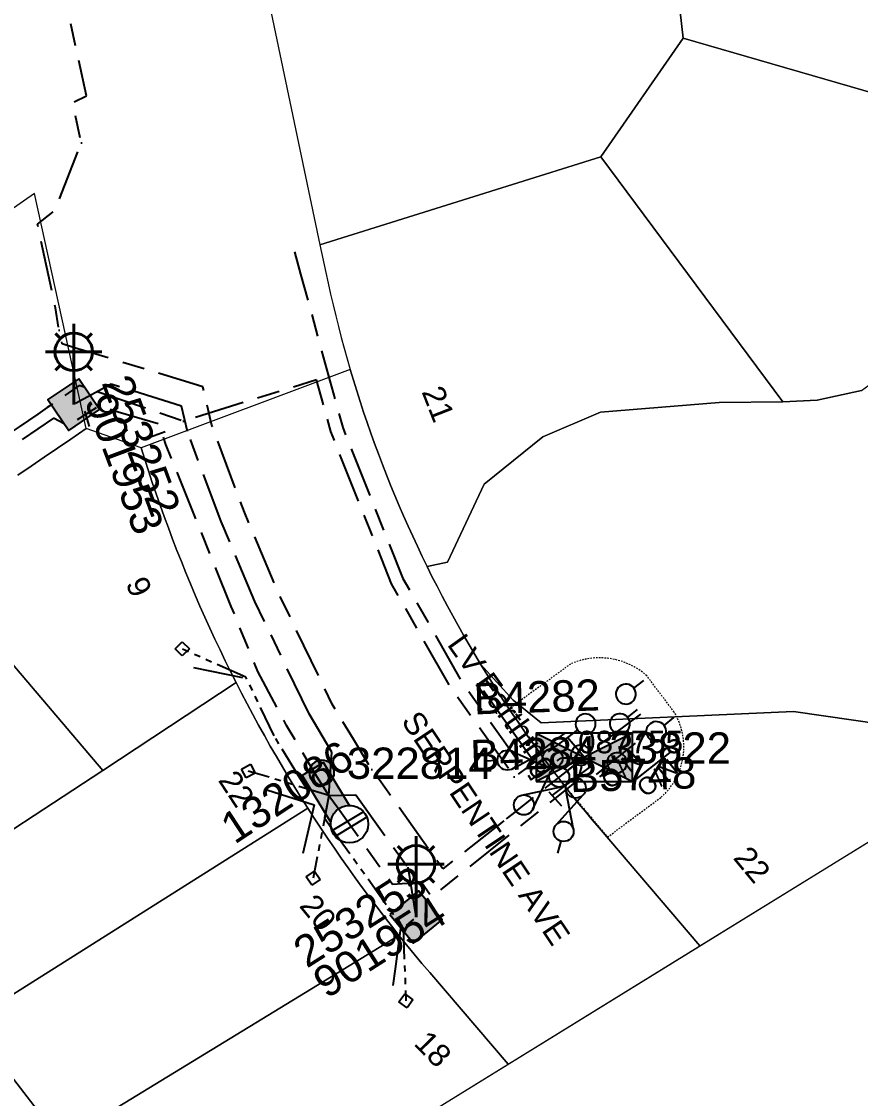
# Model space of a CAD drawing. Header units: metres. Extents: x 308667 to 309873, y 6270550 to 6271594.
# Drawn here: x 309557 to 309624, y 6271389.1 to 6271475.1 of the extents above; entities that cross this region are included whole.
import ezdxf
from ezdxf.enums import TextEntityAlignment as Align

# ---------------------------------------------------------------- set-up
doc = ezdxf.new("R2010")
doc.units = ezdxf.units.M
for name, pattern in [('Cable Exist UG', [8.2, 4, -1.2, 1.8, -1.2]), ('DASHED', [0.75, 0.5, -0.25]), ('HIDDEN2', [0.1875, 0.125, -0.0625]), ('PHANTOMX2', [5, 2.5, -0.5, 0.5, -0.5, 0.5, -0.5])]:
    doc.linetypes.add(name, pattern=pattern)
doc.layers.get('0').update_dxf_attribs({"color": 6})
for name, color, linetype, lineweight in [('Cadastre Land Parcels_SP_EXT', 96, 'Continuous', 15), ('Cadastre Other Property_SP_EXT', 96, 'DASHED', 15), ('Cadastre Roads_SP_EXT', 54, 'Continuous', 15), ('Mains_HV_EXT', 11, 'Continuous', 25), ('Mains_LV_EXT', 161, 'Continuous', 25), ('Mains_LV_SL_EXT', 141, 'Continuous', 25)]:
    doc.layers.add(name, color=color, linetype=linetype, lineweight=lineweight)
for name, color, linetype in [('Equip_HV_EXT', 7, 'Continuous'), ('Equip_LV_EXT', 7, 'Continuous'), ('Equip_SP_SL_EXT', 7, 'Continuous'), ('Services_SP_EXT', 42, 'PHANTOMX2'), ('Sub_SP_EXT', 7, 'Continuous'), ('SupportsOH_SP_TR_HV_LV_SL_EXT', 7, 'Continuous'), ('SupportsUG_SP_LV_EXT', 7, 'Continuous'), ('SupportsUG_SP_LV_SL_EXT', 7, 'Continuous'), ('Trench_SP_EXT', 7, 'Continuous')]:
    doc.layers.add(name, color=color, linetype=linetype)
doc.styles.add('COLUMN_LABEL', font='arial.ttf')
doc.styles.add('iecARIAL', font='arial.ttf', dxfattribs={"height": 2})
doc.styles.add('POLE_LABEL', font='arial.ttf', dxfattribs={"height": 2})
doc.styles.get("Standard").update_dxf_attribs({"font": 'arial.ttf'})
doc.styles.add('SWITCH_LABEL', font='arial.ttf', dxfattribs={"height": 2.5})
doc.linetypes.add('Cable E UG', pattern='A,6,-0.5,["E",Standard,S=1.7,R=0,X=0.5,Y=-1],-2.9', length=9.4)

# ---------------------------------------------------------------- blocks, each defined once
blk = doc.blocks.new('SUB_PADMOUNT_EXT')
for points in [[(0, 0), (-3.84, 1.92), (-3.84, -1.92)], [(0, 0), (3.84, 1.92), (3.84, -1.92)]]:
    blk.add_hatch(color=256).paths.add_polyline_path(points)
for p, q in [((3.84, 1.92), (-3.84, -1.92)), ((-3.84, 1.92), (3.84, -1.92))]:
    blk.add_line(p, q)
blk.add_lwpolyline([(-3.84, -1.92), (3.84, -1.92), (3.84, 1.92), (-3.84, 1.92)], close=True)
for tag, height, flags, p in [('ASSET_NUM', 2.5, 8, (2, 2)), ('STREET_CODE', 0.2, 9, (1.5, 0)), ('OPERATING_VOLTAGE', 0.2, 9, (1.5, -0.6)), ('ORIENTATION', 0.2, 9, (1.5, -0.8)), ('CONSTRUCTED_VOLTAGE', 0.2, 9, (1.5, -0.2)), ('NO_PHASES', 0.2, 9, (1.5, -0.4)), ('OWNED_BY', 0.2, 9, (1.5, -1)), ('OPERATED_BY', 0.2, 9, (1.5, -1.2)), ('SECONDARY_VOLTAGE', 0.2, 9, (1.5, -1.6)), ('STATE', 0.2, 9, (1.5, -1.8)), ('MAINTAINED_BY', 0.2, 9, (1.5, -1.4)), ('SUBSTATION_TYPE', 0.2, 9, (1.5, -2.2)), ('USAGE', 0.2, 9, (1.5, -2.4)), ('PARENT', 0.2, 9, (1.5, -2)), ('LEGEND', 0.2, 9, (1.5, -2.6)), ('STREETNAME', 0.2, 9, (1.5, -3)), ('SUBURB', 0.2, 9, (1.5, -3.2)), ('LOCATION', 0.2, 9, (1.5, -2.8)), ('NOTES', 0.2, 9, (1.5, -3.4)), ('Z', 0.2, 1, (1.5, -3.6))]:
    blk.add_attdef(tag, text='', height=height, dxfattribs=dict(flags=flags)).set_placement(p, align=Align.MIDDLE_LEFT)
blk = doc.blocks.new('COLUMN_EXT')
blk.add_hatch(color=256).paths.add_polyline_path([(-1.485, 1.485), (-1.485, -1.485), (1.485, -1.485), (1.485, 1.485)])
blk.add_lwpolyline([(-1.485, -1.485), (1.485, -1.485), (1.485, 1.485), (-1.485, 1.485)], close=True)
for tag, height, style, flags, p in [('ASSET_NUM', 2.5, 'COLUMN_LABEL', 8, (2, 2)), ('STRUCTURE_PLANT_NUMBER', 0.2, 'POLE_LABEL', 9, (1.813, 0.031)), ('STREET_CODE', 0.2, 'COLUMN_LABEL', 9, (1.813, -0.2))]:
    blk.add_attdef(tag, text='', height=height, dxfattribs=dict(style=style, flags=flags)).set_placement(p, align=Align.MIDDLE_LEFT)
at = {"flags": 9}
for tag, p in [('OWNED_BY', (1.813, -0.6)), ('STATE', (1.813, -0.8)), ('COLUMN_TYPE', (1.813, -0.4)), ('STREETNAME', (1.813, -1.6)), ('SUBURB', (1.813, -1.8)), ('USAGE', (1.813, -1)), ('LEGEND', (1.813, -1.2)), ('LOCATION', (1.813, -1.4)), ('NOTES', (1.813, -2))]:
    blk.add_attdef(tag, text='', height=0.2, dxfattribs=at).set_placement(p, align=Align.MIDDLE_LEFT)
at = {"flags": 1}
blk.add_attdef('Z', (1.813, -2.351), '', height=0.2, dxfattribs=at)
blk = doc.blocks.new('PILLAR_EXT')
blk.add_hatch(color=256).paths.add_polyline_path([(-2.475, 0.99), (-2.475, -0.99), (2.475, -0.99), (2.475, 0.99)])
blk.add_lwpolyline([(-2.475, -0.99), (2.475, -0.99), (2.475, 0.99), (-2.475, 0.99)], close=True)
at = {"style": 'iecARIAL', "flags": 8}
blk.add_attdef('ASSET_NUM', (1.5, 3.5), '', height=2.5, dxfattribs=at)
for tag, p, flags in [('OWNED_BY', (0, -0.2), 9), ('STATE', (0, -0.4), 9), ('SUPPORT_TYPE', (0, -0.6), 9), ('USAGE', (0, -0.8), 9), ('LEGEND', (0, -1), 9), ('STREETNAME', (0, -1.8), 9), ('LOCATION', (0, -1.2), 9), ('NOTES', (0, -1.4), 9), ('PARENT', (0, -1.6), 9), ('SUBURB', (0, -2), 1)]:
    blk.add_attdef(tag, p, '', height=0.2, dxfattribs=dict(flags=flags))
blk = doc.blocks.new('SL_LANTERN_EXT')
at = {"lineweight": 40}
for p, q in [((0, 1.968), (0, 6.468)), ((-1.459, 5.676), (-1.061, 5.278)), ((1.458, 5.676), (1.06, 5.278)), ((-2.25, 4.218), (2.25, 4.218)), ((-1.459, 2.759), (-1.061, 3.157)), ((0, 0), (0, 2.721)), ((1.458, 2.759), (1.06, 3.157))]:
    blk.add_line(p, q, dxfattribs=at)
blk.add_circle((0, 4.218), 1.5, dxfattribs=at)
at = {"style": 'iecARIAL', "flags": 8}
blk.add_attdef('ASSET_NUM', (1.5, 1.5), '', height=2.5, dxfattribs=at)
for tag, p, height, flags in [('CONSTRUCTED_VOLTAGE', (0.981, -0.653), 0.2, 9), ('CONTROL_TYPE', (0.981, -0.853), 0.2, 9), ('LANTERN_PURPOSE', (0.981, -1.053), 0.2, 9), ('LNUMBER', (2.181, -3.253), 2.5, 8), ('OPERATING_VOLTAGE', (0.981, -1.653), 0.2, 9), ('ORIENTATION', (0.981, -1.853), 0.2, 9), ('LANTERN_TYPE', (0.981, -1.253), 0.2, 9), ('NO_PHASES', (0.981, -1.453), 0.2, 9), ('OWNED_BY', (0.981, -2.053), 0.2, 9), ('STATE', (0.981, -2.253), 0.2, 9), ('CEXIST', (0.981, -2.653), 0.2, 9), ('USAGE', (0.981, -2.453), 0.2, 9), ('CNEW', (0.981, -2.853), 0.2, 9), ('CNUMBER', (0.981, -3.053), 0.2, 9), ('CREMOVE', (0.981, -3.253), 0.2, 9), ('CREPLACE', (0.981, -3.453), 0.2, 9), ('LKINGHEIGHT', (0.981, -3.653), 0.2, 9), ('LBRACKET', (0.981, -3.853), 0.2, 9), ('LBRACKETVOCAB', (0.981, -4.053), 0.2, 9), ('LCATEGORY', (0.981, -4.253), 0.2, 9), ('LCHARGE1', (0.981, -4.453), 0.2, 9), ('LCHARGE1PERCENT', (0.981, -4.653), 0.2, 9), ('LCHARGE2', (0.981, -4.853), 0.2, 9), ('LCHARGE2PERCENT', (0.981, -5.053), 0.2, 9), ('LCHARGE3', (0.981, -5.253), 0.2, 9), ('LCHARGE3PERCENT', (0.981, -5.453), 0.2, 9), ('LEXIST', (0.981, -5.653), 0.2, 9), ('LLAMP', (0.981, -5.853), 0.2, 9), ('LLAMPVOCAB', (0.981, -6.053), 0.2, 9), ('LMAST', (0.981, -6.253), 0.2, 9), ('LMASTVOCAB', (0.981, -6.453), 0.2, 9), ('LNEW', (0.981, -6.653), 0.2, 9), ('LANTNUMBER', (0.981, -6.853), 0.2, 9), ('LOUTREACH', (0.981, -7.253), 0.2, 9), ('LOUTREACHVOCAB', (0.981, -7.453), 0.2, 9), ('LRATECODE', (0.981, -7.653), 0.2, 9), ('LREMOVE', (0.981, -7.853), 0.2, 9), ('LREPLACE', (0.981, -8.053), 0.2, 9), ('LTYPE', (0.981, -8.253), 0.2, 9), ('LTYPEVOCAB', (0.981, -8.453), 0.2, 9), ('LEGEND', (0.981, -8.653), 0.2, 9), ('STREETNAME', (0.981, -9.253), 0.2, 9), ('SUBURB', (0.981, -9.453), 0.2, 1), ('LOCATION', (0.981, -8.853), 0.2, 9), ('NOTES', (0.981, -9.053), 0.2, 9)]:
    blk.add_attdef(tag, p, '', height=height, dxfattribs=dict(flags=flags))
blk = doc.blocks.new('CCP_EXT')
at = {"flags": 9}
for tag, p in [('STATE', (0, -1.8)), ('USAGE', (0, -1.2)), ('LEGEND', (0, -1.4)), ('LIFE_SUPPORT', (0, -1.6)), ('NOTES', (0, -2))]:
    blk.add_attdef(tag, text='', height=0.2, dxfattribs=at).set_placement(p, align=Align.MIDDLE_LEFT)
blk.add_wipeout([(0, 0.566), (0.566, 0), (0, -0.566), (-0.566, 0)])
blk.add_lwpolyline([(-0.566, 0), (0, 0.566), (0.566, 0), (0, -0.566), (-0.566, 0)])
at = {"flags": 1}
blk.add_attdef('Z', (0, 0), '', height=0.2, dxfattribs=at)
at = {"flags": 9}
for tag, p in [('CCP_TYPE', (0, 0)), ('OPERATING_VOLTAGE', (0, -0.6)), ('ORIENTATION', (0, -0.8)), ('CONSTRUCTED_VOLTAGE', (0, -0.2)), ('NO_PHASES', (0, -0.4)), ('OWNED_BY', (0, -1))]:
    blk.add_attdef(tag, text='', height=0.2, dxfattribs=at).set_placement(p, align=Align.MIDDLE_LEFT)
blk = doc.blocks.new('POLE_EXT')
blk.add_hatch(color=256).paths.add_polyline_path([(-1, 0, 1), (1, 0, 1)])
blk.add_lwpolyline([(-1, 0, 1), (1, 0, 1)], format="xyb", close=True)
at = {"flags": 8}
blk.add_attdef('pNumber', text='', height=2, dxfattribs=at).set_placement((3, 2.5), align=Align.MIDDLE_CENTER)
at = {"style": 'POLE_LABEL', "flags": 9}
for tag, p in [('STRUCTURE_PLANT_NUMBER', (1.355, 0.028)), ('STREET_CODE', (1.355, -0.2))]:
    blk.add_attdef(tag, text='', height=0.2, dxfattribs=at).set_placement(p, align=Align.MIDDLE_LEFT)
at = {"flags": 9}
for tag, p in [('OWNED_BY', (1.355, -0.4)), ('SPECIAL_USE', (1.355, -0.8)), ('PARENT', (1.355, -0.6)), ('cLV', (1.355, -1.4)), ('STATE', (1.355, -1)), ('hDepth', (1.355, -1.6)), ('hDia', (1.355, -1.8)), ('USAGE', (1.355, -1.2)), ('cHV', (1.355, -2)), ('LBRACKET', (1.355, -2.2)), ('LExisting', (1.355, -2.4)), ('LANTNUMBER', (1.355, -2.6)), ('cLinedev', (1.355, -3.4)), ('LOther', (1.355, -2.8)), ('LRemove', (1.355, -3)), ('LEGEND', (1.355, -3.2)), ('pExisting', (1.355, -3.8)), ('pFooting', (1.355, -4.4)), ('LOCATION', (1.355, -3.6)), ('PFNUMBER', (1.355, -4)), ('NEWPFNUMBER', (1.355, -4.2)), ('pNew', (1.355, -4.6)), ('pRelocate', (1.355, -5)), ('pRemove', (1.355, -5.2)), ('cspan', (1.355, -6)), ('pReplace', (1.355, -5.4)), ('pStay', (1.355, -5.6)), ('pType', (1.355, -5.8)), ('STREETNAME', (1.355, -6.2)), ('SUBURB', (1.355, -6.4)), ('NOTES', (1.355, -6.6)), ('MAINTAINED_BY', (1.355, -6.814)), ('OPERATED_BY', (1.355, -7.014))]:
    blk.add_attdef(tag, text='', height=0.2, dxfattribs=at).set_placement(p, align=Align.MIDDLE_LEFT)
at = {"flags": 1}
blk.add_attdef('Z', (1.355, -7.328), '', height=0.2, dxfattribs=at)
blk = doc.blocks.new('LV_UG_DFUSE_CLOSED_EXT')
for points in [[(1, 0), (0, 0)], [(5.04, 0.726), (2.156, -0.717)], [(5.049, -0.707), (2.156, 0.717)], [(6.2, 0.013), (7.2, 0.013)]]:
    blk.add_lwpolyline(points)
for centre in [(1.8, 0), (5.4, 0.011)]:
    blk.add_circle(centre, 0.8)
at = {"flags": 9}
for tag, p in [('ACTUAL_STATUS', (0, 0)), ('OPERATING_VOLTAGE', (0, -0.6)), ('ORIENTATION', (0, -0.8)), ('CONSTRUCTED_VOLTAGE', (0, -0.2)), ('NO_PHASES', (0, -0.4)), ('STATE', (0, -1)), ('SWITCH_TYPE', (0, -1.2)), ('USAGE', (0, -1.4)), ('NOTES', (0, -1.6))]:
    blk.add_attdef(tag, text='', height=0.2, dxfattribs=at).set_placement(p, align=Align.MIDDLE_LEFT)
at = {"flags": 1}
blk.add_attdef('Z', (0, 0), '', height=0.2, dxfattribs=at)
blk = doc.blocks.new('LV_UG_LINKS_CLOSED_EXT')
blk.add_wipeout([(-1.056, 1.057), (-1.18, 0.916), (-1.286, 0.761), (-1.371, 0.594), (-1.435, 0.417), (-1.476, 0.234), (-1.493, 0.047), (-1.487, -0.14), (-1.458, -0.326), (-1.406, -0.506), (-1.331, -0.678), (-1.236, -0.839), (-1.121, -0.988), (-0.988, -1.12), (-0.84, -1.235), (-0.679, -1.331), (-0.506, -1.406), (-0.326, -1.458), (-0.141, -1.487), (0.047, -1.493), (0.233, -1.476), (0.416, -1.435), (0.593, -1.371), (0.76, -1.286), (0.915, -1.181), (1.056, -1.057), (1.18, -0.916), (1.286, -0.761), (1.371, -0.594), (1.435, -0.417), (1.476, -0.234), (1.493, -0.047), (1.487, 0.14), (1.458, 0.326), (1.406, 0.506), (1.331, 0.678), (1.236, 0.839), (1.121, 0.988), (0.988, 1.12), (0.84, 1.235), (0.679, 1.331), (0.506, 1.406), (0.326, 1.458), (0.141, 1.487), (-0.047, 1.493), (-0.233, 1.476), (-0.416, 1.435), (-0.593, 1.371), (-0.76, 1.286), (-0.915, 1.181)])
for p, q in [((-0.25, -1.479), (-0.25, 1.479)), ((0.25, -1.479), (0.25, 1.479))]:
    blk.add_line(p, q)
blk.add_circle((0, 0), 1.5)
at = {"flags": 9}
for tag, p in [('ACTUAL_STATUS', (0, 0)), ('OPERATING_VOLTAGE', (0, -0.6)), ('ORIENTATION', (0, -0.8)), ('CONSTRUCTED_VOLTAGE', (0, -0.2)), ('NO_PHASES', (0, -0.4)), ('STATE', (0, -1)), ('SWITCH_TYPE', (0, -1.2)), ('USAGE', (0, -1.4)), ('NOTES', (0, -1.6))]:
    blk.add_attdef(tag, text='', height=0.2, dxfattribs=at).set_placement(p, align=Align.MIDDLE_LEFT)
at = {"flags": 1}
blk.add_attdef('Z', (0, 0), '', height=0.2, dxfattribs=at)
blk = doc.blocks.new('SWG_HOLEC_SU_EXT')
blk.add_line((1.8, -2), (5.8, -2))
for points in [[(1, 0), (0, 0)], [(6.6, 0), (7.6, 0)]]:
    blk.add_lwpolyline(points)
for points in [[(1.8, -0.8, 1), (1.8, 0.8, 1)], [(5.8, -0.8, 1), (5.8, 0.8, 1)]]:
    blk.add_lwpolyline(points, format="xyb", close=True)
at = {"style": 'SWITCH_LABEL', "flags": 8}
blk.add_attdef('ASSET_NUM', text='', height=2.5, rotation=179.95437, dxfattribs=at).set_placement((-2.4, 0), align=Align.MIDDLE_LEFT)
at = {"flags": 1}
blk.add_attdef('Z', (0, 0), '', height=0.2, dxfattribs=at)
at = {"flags": 9}
for tag, p in [('ACTUAL_STATUS', (0, -0.4)), ('CONSTRUCTED_VOLTAGE', (0, -0.6)), ('NO_PHASES', (0, -0.8)), ('OPERATING_VOLTAGE', (0, -1)), ('ORIENTATION', (0, -1.2)), ('OWNED_BY', (0, -1.4)), ('STATE', (0, -1.8)), ('PARENT', (0, -1.6)), ('SWITCH_TYPE', (0, -2)), ('STREETNAME', (0, -2.6)), ('USAGE', (0, -2.2)), ('LOCATION', (0, -2.4)), ('SUBURB', (0, -2.8)), ('NOTES', (0, -3))]:
    blk.add_attdef(tag, text='', height=0.2, dxfattribs=at).set_placement(p, align=Align.MIDDLE_LEFT)
at = {"style": 'SWITCH_LABEL', "flags": 9}
blk.add_attdef('STREET_CODE', text='', height=0.2, dxfattribs=at).set_placement((0, -0.2), align=Align.MIDDLE_LEFT)
blk = doc.blocks.new('SWG_HOLEC_SU_NO_EXT')
blk.add_line((1.8, -2), (5.8, -2))
for points in [[(1, 0), (0, 0)], [(6.6, 0), (7.6, 0)]]:
    blk.add_lwpolyline(points)
for points in [[(1.8, -0.8, 1), (1.8, 0.8, 1)], [(5.8, -0.8, 1), (5.8, 0.8, 1)]]:
    blk.add_lwpolyline(points, format="xyb", close=True)
at = {"insert": (5.311, -3.639), "char_height": 1.4, "width": 3.88632, "attachment_point": 1, "rotation": 180}
blk.add_mtext('{\\fArial|b0|i0|c0|p34;N/O}', dxfattribs=at)
at = {"style": 'SWITCH_LABEL', "flags": 8}
blk.add_attdef('ASSET_NUM', text='', height=2.5, rotation=179.95437, dxfattribs=at).set_placement((-2.4, 0), align=Align.MIDDLE_LEFT)
at = {"flags": 1}
blk.add_attdef('Z', (0, 0), '', height=0.2, dxfattribs=at)
at = {"flags": 9}
for tag, p in [('ACTUAL_STATUS', (0, -0.4)), ('CONSTRUCTED_VOLTAGE', (0, -0.6)), ('NO_PHASES', (0, -0.8)), ('OPERATING_VOLTAGE', (0, -1)), ('ORIENTATION', (0, -1.2)), ('OWNED_BY', (0, -1.4)), ('STATE', (0, -1.8)), ('PARENT', (0, -1.6)), ('SWITCH_TYPE', (0, -2)), ('STREETNAME', (0, -2.6)), ('USAGE', (0, -2.2)), ('LOCATION', (0, -2.4)), ('SUBURB', (0, -2.8)), ('NOTES', (0, -3))]:
    blk.add_attdef(tag, text='', height=0.2, dxfattribs=at).set_placement(p, align=Align.MIDDLE_LEFT)
at = {"style": 'SWITCH_LABEL', "flags": 9}
blk.add_attdef('STREET_CODE', text='', height=0.2, dxfattribs=at).set_placement((0, -0.2), align=Align.MIDDLE_LEFT)

msp = doc.modelspace()

# ---------------------------------------------------------------- linework, layer by layer
at = {"layer": 'Cadastre Land Parcels_SP_EXT', "linetype": 'Continuous'}
for points in [[(309832.394, 6271490.34), (309804.686, 6271520.653), (309542.419, 6271358.774), (309611.989, 6271281.482), (309832.394, 6271490.34)], [(309646.393, 6271466.697), (309648.741, 6271472.4), (309649.968, 6271477.594), (309650.128, 6271479.803), (309650.129, 6271484.461), (309608.033, 6271490), (309608.496, 6271485.979), (309609.899, 6271473.794), (309644.66, 6271463.727), (309646.393, 6271466.697)], [(309603.316, 6271464.292), (309609.899, 6271473.794), (309608.496, 6271485.979), (309576.741, 6271476.982), (309577.683, 6271472.494), (309580.881, 6271457.258), (309603.316, 6271464.292)], [(309620.582, 6271444.863), (309624.127, 6271445.639), (309626.471, 6271447.335), (309632.552, 6271450.686), (309638.732, 6271455.775), (309642.925, 6271460.758), (309644.66, 6271463.727), (309609.899, 6271473.794), (309603.316, 6271464.292), (309617.842, 6271444.722), (309620.582, 6271444.863)], [(309603.316, 6271464.292), (309580.881, 6271457.258), (309581.341, 6271455.067), (309581.528, 6271454.197), (309581.722, 6271453.329), (309581.924, 6271452.463), (309582.134, 6271451.598), (309582.351, 6271450.736), (309582.577, 6271449.874), (309582.81, 6271449.017), (309583.05, 6271448.159), (309583.298, 6271447.306), (309583.555, 6271446.453), (309583.817, 6271445.603), (309584.088, 6271444.756), (309584.367, 6271443.91), (309584.652, 6271443.068), (309584.946, 6271442.228), (309585.246, 6271441.391), (309585.555, 6271440.556), (309585.871, 6271439.724), (309586.193, 6271438.895), (309586.524, 6271438.069), (309586.861, 6271437.247), (309587.207, 6271436.426), (309587.559, 6271435.61), (309587.919, 6271434.795), (309588.286, 6271433.984), (309588.659, 6271433.178), (309589.041, 6271432.373), (309589.429, 6271431.573), (309591.055, 6271431.925), (309593.987, 6271438.15), (309598.678, 6271441.935), (309603.281, 6271443.894), (309612.765, 6271444.673), (309617.842, 6271444.722), (309603.316, 6271464.292)], [(309563.546, 6271415.268), (309548.067, 6271433.454), (309546.966, 6271432.806), (309545.861, 6271432.165), (309544.752, 6271431.53), (309543.638, 6271430.901), (309542.522, 6271430.281), (309541.401, 6271429.665), (309540.277, 6271429.058), (309539.15, 6271428.457), (309538.018, 6271427.863), (309536.883, 6271427.276), (309535.745, 6271426.695), (309534.603, 6271426.121), (309550.909, 6271407.017), (309563.546, 6271415.268)], [(309579.903, 6271412.269), (309579.388, 6271413.083), (309578.88, 6271413.902), (309578.378, 6271414.724), (309577.884, 6271415.551), (309577.395, 6271416.382), (309576.914, 6271417.216), (309576.439, 6271418.054), (309575.973, 6271418.897), (309575.512, 6271419.743), (309575.059, 6271420.593), (309574.612, 6271421.446), (309574.173, 6271422.304), (309563.546, 6271415.268), (309550.909, 6271407.017), (309546.159, 6271403.915), (309552.869, 6271395.19), (309579.903, 6271412.269)], [(309587.186, 6271402.091), (309586.589, 6271402.846), (309585.997, 6271403.605), (309585.41, 6271404.37), (309584.831, 6271405.139), (309584.257, 6271405.913), (309583.69, 6271406.691), (309583.129, 6271407.476), (309582.576, 6271408.262), (309582.029, 6271409.055), (309581.486, 6271409.853), (309580.953, 6271410.654), (309580.424, 6271411.46), (309579.903, 6271412.269), (309552.869, 6271395.19), (309560.225, 6271385.634), (309587.186, 6271402.091)], [(309595.905, 6271391.788), (309589.642, 6271399.12), (309589.019, 6271399.856), (309588.402, 6271400.595), (309587.792, 6271401.34), (309587.186, 6271402.091), (309560.225, 6271385.634), (309569.229, 6271375.323), (309595.905, 6271391.788)], [(309560.225, 6271385.634), (309552.869, 6271395.19), (309524.934, 6271378.181), (309528.57, 6271374.146), (309533.307, 6271368.888), (309560.225, 6271385.634)]]:
    msp.add_lwpolyline(points, close=True, dxfattribs=at)
for points in [[(309624.127, 6271445.639), (309620.582, 6271444.863), (309617.842, 6271444.722), (309612.765, 6271444.673), (309603.281, 6271443.894), (309598.678, 6271441.935), (309593.987, 6271438.15), (309591.055, 6271431.925), (309589.429, 6271431.573), (309589.825, 6271430.777), (309590.227, 6271429.983), (309590.637, 6271429.194), (309591.054, 6271428.407), (309591.478, 6271427.624), (309591.908, 6271426.846), (309592.346, 6271426.071), (309592.79, 6271425.301), (309593.241, 6271424.534), (309593.699, 6271423.771), (309596.301, 6271420.876), (309598.541, 6271419.083), (309618.694, 6271419.98), (309628.087, 6271418.631)], [(309548.067, 6271433.454), (309563.546, 6271415.268), (309574.173, 6271422.304), (309574.173, 6271422.304), (309573.74, 6271423.164), (309573.315, 6271424.029), (309572.896, 6271424.896), (309572.486, 6271425.767), (309572.081, 6271426.642), (309571.684, 6271427.519), (309571.294, 6271428.4), (309570.912, 6271429.284), (309570.536, 6271430.171), (309570.17, 6271431.061), (309569.808, 6271431.955), (309569.455, 6271432.851), (309569.109, 6271433.75), (309568.77, 6271434.652), (309568.439, 6271435.557), (309568.115, 6271436.464), (309567.799, 6271437.374), (309567.49, 6271438.286), (309567.188, 6271439.2), (309566.895, 6271440.119), (309566.608, 6271441.038), (309562.216, 6271442.599), (309560.971, 6271441.736), (309559.92, 6271441.01), (309558.862, 6271440.291), (309557.802, 6271439.579), (309556.737, 6271438.872)], [(309628.087, 6271418.631), (309618.694, 6271419.98), (309598.541, 6271419.083), (309596.301, 6271420.876), (309596.301, 6271420.876), (309593.699, 6271423.771), (309594.144, 6271423.046), (309594.595, 6271422.323), (309595.051, 6271421.604), (309595.515, 6271420.89), (309595.983, 6271420.179), (309596.46, 6271419.472), (309596.94, 6271418.771), (309597.428, 6271418.071), (309597.92, 6271417.377), (309598.42, 6271416.688), (309598.924, 6271416.001), (309599.436, 6271415.319), (309599.951, 6271414.643), (309600.474, 6271413.971), (309601.001, 6271413.302), (309601.536, 6271412.638), (309602.074, 6271411.98), (309602.62, 6271411.325), (309603.17, 6271410.675), (309611.227, 6271401.245), (309632.915, 6271414.632)], [(309628.087, 6271418.631), (309618.694, 6271419.98), (309598.541, 6271419.083), (309596.301, 6271420.876), (309596.301, 6271420.876), (309593.699, 6271423.771), (309594.144, 6271423.046), (309594.595, 6271422.323), (309595.051, 6271421.604), (309595.515, 6271420.89), (309595.983, 6271420.179), (309596.46, 6271419.472), (309596.94, 6271418.771), (309597.428, 6271418.071), (309597.92, 6271417.377), (309598.42, 6271416.688), (309598.924, 6271416.001), (309599.436, 6271415.319), (309599.951, 6271414.643), (309600.474, 6271413.971), (309601.001, 6271413.302), (309601.536, 6271412.638), (309602.074, 6271411.98), (309602.62, 6271411.325), (309603.17, 6271410.675), (309611.227, 6271401.245), (309632.915, 6271414.632)]]:
    msp.add_lwpolyline(points, dxfattribs=at)
at = {"layer": 'Cadastre Other Property_SP_EXT', "linetype": 'HIDDEN2'}
msp.add_lwpolyline([(309603.849, 6271409.95), (309608.128, 6271413.131), (309608.128, 6271413.131, 0.362401), (309609.17, 6271419.934), (309609.17, 6271419.934), (309606.976, 6271422.841), (309606.976, 6271422.841, 0.29462), (309600.887, 6271423.774), (309600.887, 6271423.774), (309595.983, 6271420.179), (309598.924, 6271416.001), (309600.474, 6271413.971), (309603.849, 6271409.95)], format="xyb", close=True, dxfattribs=at)
at = {"layer": 'Cadastre Roads_SP_EXT', "linetype": 'Continuous'}
msp.add_lwpolyline([(309556.737, 6271438.872), (309557.802, 6271439.579), (309558.862, 6271440.291), (309559.92, 6271441.01), (309560.971, 6271441.736), (309562.216, 6271442.599), (309558.074, 6271461.375), (309550.827, 6271456.347)], dxfattribs=at)
at = {"layer": 'Mains_HV_EXT', "linetype": 'Cable E UG', "flags": 128}
for points in [[(309596.502, 6271418.044), (309593.937, 6271421.638)], [(309600.471, 6271418.275), (309597.749, 6271416.285), (309596.502, 6271418.044)]]:
    msp.add_lwpolyline(points, dxfattribs=at)
at = {"layer": 'Mains_LV_EXT', "linetype": 'Cable Exist UG', "flags": 128}
msp.add_lwpolyline([(309578.839, 6271456.717), (309579.337, 6271454.912), (309579.337, 6271454.912), (309582.692, 6271442.666), (309587.501, 6271430.613), (309592.174, 6271422.422), (309597.755, 6271414.526), (309600.12, 6271416.263), (309601.996, 6271416.316)], dxfattribs=at)
at = {"layer": 'Trench_SP_EXT', "linetype": 'Cable Exist UG'}
for points in [[(309562.072, 6271443.985), (309562.458, 6271442.749)], [(309568.515, 6271442.318), (309567.339, 6271441.905)], [(309570.789, 6271423.501), (309574.857, 6271422.653)], [(309599.432, 6271413.266), (309602.879, 6271415.861)], [(309576.632, 6271413.723), (309580.41, 6271412.534), (309579.505, 6271408.622)], [(309599.155, 6271413.574), (309600.17, 6271412.445)], [(309588.356, 6271403.374), (309587.755, 6271402.875)], [(309587.335, 6271402.847), (309586.872, 6271399.41), (309586.693, 6271398.079)]]:
    msp.add_lwpolyline(points, dxfattribs=at)

# ---------------------------------------------------------------- block references
at = {"layer": 'Equip_HV_EXT'}
ref = msp.add_blockref('SWG_HOLEC_SU_EXT', (309600.652, 6271417.908), dxfattribs=dict(at, rotation=36.66563518332157))
ref.add_attrib('ASSET_NUM', 'B4282', dxfattribs={"layer": '0', "height": 2.5, "rotation": 1.85961, "style": 'SWITCH_LABEL'}).set_placement((309598.253, 6271419.158), align=Align.BOTTOM_CENTER)
ref = msp.add_blockref('SWG_HOLEC_SU_NO_EXT', (309600.319, 6271415.364), dxfattribs=dict(at, rotation=38.93728566100684))
ref.add_attrib('ASSET_NUM', 'B4284', dxfattribs={"layer": '0', "height": 2.5, "rotation": 1.85961, "style": 'SWITCH_LABEL'}).set_placement((309597.92, 6271416.614), align=Align.MIDDLE_CENTER)
ref = msp.add_blockref('SWG_HOLEC_SU_NO_EXT', (309603.191, 6271414.772), dxfattribs=dict(at, rotation=38.36106219505226))
ref.add_attrib('ASSET_NUM', 'B5748', dxfattribs={"layer": '0', "height": 2.5, "rotation": 1.85961, "style": 'SWITCH_LABEL'}).set_placement((309600.792, 6271416.022), align=Align.TOP_LEFT)
at = {"layer": 'Equip_LV_EXT'}
for p, rotation in [((309601.255, 6271416.307), 182.1881630267804), ((309601.401, 6271415.86), 218.1881631006519), ((309601.8, 6271415.593), 254.1881625450348)]:
    msp.add_blockref('LV_UG_DFUSE_CLOSED_EXT', p, dxfattribs=dict(at, rotation=rotation))
at = {"layer": 'Equip_SP_SL_EXT'}
ref = msp.add_blockref('SL_LANTERN_EXT', (309561.212, 6271444.501), dxfattribs=at)
ref.add_attrib('ASSET_NUM', '253252', dxfattribs={"layer": '0', "height": 2.5, "rotation": 290.38689, "style": 'iecARIAL'}).set_placement((309562.712, 6271446.001), align=Align.BOTTOM_LEFT)
ref = msp.add_blockref('SL_LANTERN_EXT', (309588.553, 6271403.551), dxfattribs=at)
ref.add_attrib('ASSET_NUM', '253253', dxfattribs={"layer": '0', "height": 2.5, "rotation": 32.5466, "style": 'iecARIAL'}).set_placement((309590.053, 6271405.051), align=Align.BOTTOM_RIGHT)
at = {"layer": 'Sub_SP_EXT'}
ref = msp.add_blockref('SUB_PADMOUNT_EXT', (309601.996, 6271416.316), dxfattribs=at)
ref.add_attrib('ASSET_NUM', '33822', dxfattribs={"layer": '0', "height": 2.5}).set_placement((309603.996, 6271417.066), align=Align.MIDDLE_LEFT)
at = {"layer": 'SupportsOH_SP_TR_HV_LV_SL_EXT'}
ref = msp.add_blockref('POLE_EXT', (309581.022, 6271415.098), dxfattribs=at)
ref.add_attrib('ASSET_NUM', '322814', dxfattribs={"layer": '0', "height": 2.5, "style": 'POLE_LABEL'}).set_placement((309583.022, 6271415.848), align=Align.MIDDLE_LEFT)
at = {"layer": 'SupportsUG_SP_LV_EXT'}
ref = msp.add_blockref('PILLAR_EXT', (309581.594, 6271413.272), dxfattribs=dict(at, rotation=121.1668686063864))
ref.add_attrib('ASSET_NUM', '132086', dxfattribs={"layer": '0', "height": 2.5, "rotation": 33.37713, "style": 'iecARIAL'}).set_placement((309583.094, 6271416.772), align=Align.MIDDLE_RIGHT)
at = {"layer": 'SupportsUG_SP_LV_SL_EXT'}
ref = msp.add_blockref('COLUMN_EXT', (309561.212, 6271444.501), dxfattribs=dict(at, rotation=214.0986393173961))
ref.add_attrib('ASSET_NUM', '901953', dxfattribs={"layer": '0', "height": 2.5, "rotation": 290.55121, "style": 'COLUMN_LABEL'}).set_placement((309563.212, 6271445.251), align=Align.MIDDLE_LEFT)
ref = msp.add_blockref('COLUMN_EXT', (309588.553, 6271403.551), dxfattribs=dict(at, rotation=309.4316652663978))
ref.add_attrib('ASSET_NUM', '901954', dxfattribs={"layer": '0', "height": 2.5, "rotation": 32.5466, "style": 'COLUMN_LABEL'}).set_placement((309590.553, 6271404.301), align=Align.MIDDLE_RIGHT)

# ---------------------------------------------------------------- texts
at = {"layer": 'Cadastre Land Parcels_SP_EXT'}
for s, rotation, p in [('21', 291.37062, (309588.978, 6271445.538)), ('9', 294.50587, (309565.32, 6271430.208)), ('22', 303.34567, (309572.696, 6271414.487)), ('22', 309.73998, (309613.812, 6271408.258)), ('20', 309.35175, (309579.162, 6271404.431)), ('18', 314.46007, (309588.294, 6271393.39))]:
    msp.add_text(s, height=1.8, rotation=rotation, dxfattribs=at).set_placement(p)
at = {"layer": 'Cadastre Other Property_SP_EXT'}
msp.add_text('087755', height=1.8, dxfattribs=at).set_placement((309601.49, 6271416.642))
at = {"layer": 'Cadastre Roads_SP_EXT'}
msp.add_text('SERPENTINE AVE', height=1.8, rotation=303.85903, dxfattribs=at).set_placement((309587.318, 6271419.216))
at = {"layer": 'Mains_HV_EXT'}
msp.add_text('LV Earthing', height=1.8, rotation=305.51387, dxfattribs=at).set_placement((309590.978, 6271425.33))

# ---------------------------------------------------------------- next in the draw order: block references
at = {"layer": 'Services_SP_EXT'}
msp.add_blockref('CCP_EXT', (309569.881, 6271424.981), dxfattribs=at)
for p, rotation in [((309575.156, 6271415.222), 343.166868624301), ((309580.331, 6271406.665), 79.16686876908364), ((309587.746, 6271396.869), 98.66677297441302)]:
    msp.add_blockref('CCP_EXT', p, dxfattribs=dict(at, rotation=rotation))

# ---------------------------------------------------------------- next in the draw order: linework, layer by layer
at = {"layer": 'Cadastre Roads_SP_EXT', "linetype": 'Continuous'}
msp.add_lwpolyline([(309611.227, 6271401.245), (309603.17, 6271410.675), (309602.62, 6271411.325), (309602.074, 6271411.98), (309601.536, 6271412.638), (309601.001, 6271413.302), (309600.474, 6271413.971), (309599.951, 6271414.643), (309599.436, 6271415.319), (309598.924, 6271416.002), (309598.42, 6271416.688), (309597.92, 6271417.377), (309597.428, 6271418.071), (309596.94, 6271418.771), (309596.46, 6271419.472), (309595.983, 6271420.179), (309595.515, 6271420.89), (309595.051, 6271421.604), (309594.595, 6271422.323), (309594.144, 6271423.046), (309593.699, 6271423.771), (309593.241, 6271424.534), (309592.79, 6271425.301), (309592.346, 6271426.071), (309591.908, 6271426.846), (309591.478, 6271427.624), (309591.054, 6271428.407), (309590.637, 6271429.194), (309590.227, 6271429.983), (309589.825, 6271430.777), (309589.429, 6271431.573), (309589.041, 6271432.373), (309588.659, 6271433.178), (309588.286, 6271433.984), (309587.919, 6271434.795), (309587.559, 6271435.61), (309587.207, 6271436.426), (309586.861, 6271437.247), (309586.524, 6271438.069), (309586.193, 6271438.895), (309585.871, 6271439.724), (309585.555, 6271440.556), (309585.246, 6271441.391), (309584.946, 6271442.228), (309584.652, 6271443.068), (309584.367, 6271443.91), (309584.088, 6271444.756), (309583.817, 6271445.603), (309583.555, 6271446.453), (309583.298, 6271447.306), (309566.608, 6271441.038), (309566.895, 6271440.118), (309567.188, 6271439.2), (309567.49, 6271438.287), (309567.799, 6271437.374), (309568.115, 6271436.464), (309568.439, 6271435.557), (309568.77, 6271434.652), (309569.109, 6271433.75), (309569.455, 6271432.851), (309569.808, 6271431.955), (309570.17, 6271431.061), (309570.536, 6271430.171), (309570.912, 6271429.284), (309571.294, 6271428.4), (309571.684, 6271427.519), (309572.081, 6271426.642), (309572.486, 6271425.767), (309572.896, 6271424.896), (309573.315, 6271424.029), (309573.74, 6271423.164), (309574.173, 6271422.304), (309574.612, 6271421.446), (309575.059, 6271420.593), (309575.512, 6271419.743), (309575.973, 6271418.896), (309576.439, 6271418.054), (309576.914, 6271417.216), (309577.395, 6271416.382), (309577.884, 6271415.551), (309578.378, 6271414.724), (309578.88, 6271413.902), (309579.388, 6271413.083), (309579.903, 6271412.269), (309580.424, 6271411.46), (309580.953, 6271410.654), (309581.486, 6271409.853), (309582.029, 6271409.055), (309582.576, 6271408.262), (309583.129, 6271407.476), (309583.69, 6271406.691), (309584.257, 6271405.913), (309584.831, 6271405.139), (309585.41, 6271404.37), (309585.997, 6271403.605), (309586.589, 6271402.846), (309587.186, 6271402.091), (309587.792, 6271401.34), (309588.402, 6271400.595), (309589.019, 6271399.856), (309589.642, 6271399.12), (309595.905, 6271391.788), (309611.227, 6271401.245)], close=True, dxfattribs=at)

# ---------------------------------------------------------------- next in the draw order: block references
at = {"layer": 'Equip_LV_EXT', "rotation": 121.1668684066287}
msp.add_blockref('LV_UG_LINKS_CLOSED_EXT', (309583.231, 6271410.985), dxfattribs=at)

# ---------------------------------------------------------------- next in the draw order: linework, layer by layer
at = {"layer": 'Mains_HV_EXT', "linetype": 'Cable Exist UG', "flags": 128}
msp.add_lwpolyline([(309601.996, 6271416.316), (309600.652, 6271417.908), (309596.4, 6271414.751), (309596.4, 6271414.751), (309591.33, 6271421.883), (309586.598, 6271430.178), (309581.742, 6271442.348), (309580.61, 6271446.479), (309569.972, 6271443.17), (309569.972, 6271443.17), (309561.652, 6271446.03), (309559.103, 6271444.258), (309559.103, 6271444.258, -0.017288), (309546.916, 6271436.395), (309546.916, 6271436.395), (309546.101, 6271435.928), (309546.101, 6271435.928), (309538.488, 6271431.639), (309528.452, 6271426.582), (309518.082, 6271422.054), (309507.076, 6271417.832), (309497.305, 6271413.93), (309496.83, 6271411.974), (309496.476, 6271410.515), (309496.476, 6271410.515), (309495.492, 6271406.448), (309496.338, 6271405.455), (309496.338, 6271405.455), (309497.831, 6271403.797), (309508.073, 6271392.52), (309508.073, 6271392.52), (309498.774, 6271384.622), (309512.235, 6271369.711), (309511.072, 6271359.68), (309483.531, 6271349.295), (309480.349, 6271348.052), (309476.907, 6271356.51), (309478.753, 6271356.971)], format="xyb", dxfattribs=at)
at = {"layer": 'Mains_LV_EXT', "linetype": 'Cable Exist UG', "flags": 128}
for points in [[(309601.996, 6271416.316), (309600.504, 6271415.15), (309590.688, 6271407.407), (309590.688, 6271407.407), (309585.606, 6271414.539), (309585.016, 6271415.343), (309585.016, 6271415.343), (309583.55, 6271417.767), (309581.86, 6271420.561), (309577.363, 6271429.892), (309574.849, 6271435.898), (309572.212, 6271442.932), (309571.524, 6271445.933), (309561.273, 6271449.047), (309560.296, 6271449.356), (309560.043, 6271450.46), (309560.043, 6271450.46), (309559.763, 6271452.239), (309558.326, 6271458.926), (309559.729, 6271460.028), (309561.821, 6271465.426), (309561.821, 6271465.426), (309561.131, 6271468.625), (309562.244, 6271469.174), (309558.728, 6271485.079)], [(309581.594, 6271413.272), (309580.352, 6271415.226), (309580.352, 6271415.226), (309578.216, 6271418.867), (309575.909, 6271423.168), (309573.8, 6271428.381), (309571.247, 6271434.686), (309568.563, 6271441.319), (309568.038, 6271442.948), (309564.761, 6271443.9), (309563.205, 6271444.384), (309560.767, 6271442.81), (309559.599, 6271443.409), (309559.599, 6271443.409), (309554.334, 6271439.844), (309547.168, 6271435.381), (309538.959, 6271430.756), (309528.877, 6271425.676), (309521.221, 6271422.333), (309520.015, 6271421.806)], [(309581.594, 6271413.272), (309582.32, 6271412.263), (309582.32, 6271412.263), (309586.659, 6271406.197), (309588.993, 6271406.339), (309589.806, 6271405.147), (309601.493, 6271414.499), (309601.996, 6271416.316)]]:
    msp.add_lwpolyline(points, dxfattribs=at)
at = {"layer": 'Mains_LV_SL_EXT', "linetype": 'Cable Exist UG'}
for points in [[(309581.594, 6271413.272), (309581.838, 6271416.732), (309581.838, 6271416.732), (309580.008, 6271419.797), (309575.689, 6271428.758), (309572.989, 6271435.16), (309570.292, 6271442.355), (309569.83, 6271444.37), (309564.212, 6271446.14), (309561.353, 6271444.596)], [(309581.594, 6271413.272), (309583.737, 6271413.334), (309583.737, 6271413.334), (309587.888, 6271407.536), (309588.524, 6271403.591)]]:
    msp.add_lwpolyline(points, dxfattribs=at)
at = {"layer": 'Services_SP_EXT'}
for points in [[(309581.594, 6271413.272), (309579.838, 6271413.804), (309579.159, 6271414.841), (309579.159, 6271414.841), (309577.22, 6271418.047), (309574.965, 6271422.723), (309569.889, 6271424.965)], [(309581.594, 6271413.272), (309575.156, 6271415.222)], [(309581.594, 6271413.272), (309580.331, 6271406.665)], [(309581.594, 6271413.272), (309581.254, 6271411.496), (309581.811, 6271410.664), (309581.811, 6271410.664), (309587.518, 6271402.691), (309587.744, 6271396.873)]]:
    msp.add_lwpolyline(points, dxfattribs=at)

doc.saveas('drawing.dxf')
